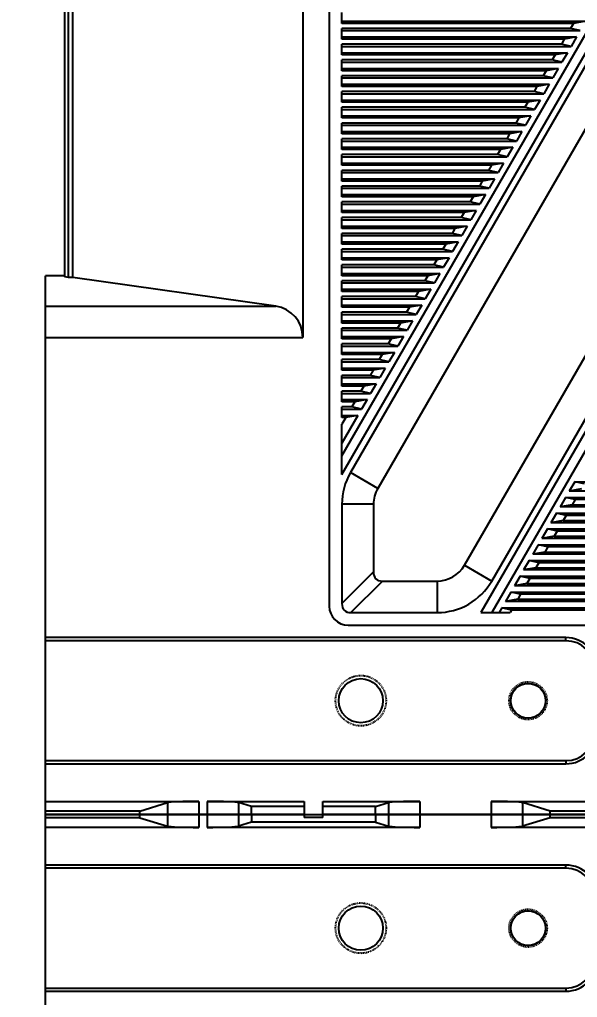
# Model space of a CAD drawing. Header units: millimetres. Extents: x 2185 to 26698, y 9658 to 17427.
# Drawn here: x 11242.6 to 11331, y 10532.6 to 10687.6 of the extents above; entities that cross this region are included whole.
import ezdxf

# ---------------------------------------------------------------- set-up
doc = ezdxf.new("R2010")
doc.units = ezdxf.units.MM
doc.linetypes.add('HIDDEN', pattern=[0.2, 0.1, -0.1])
doc.layers.add('DEFAULT_2', color=8, linetype='HIDDEN')
doc.styles.get("Standard").update_dxf_attribs({"font": 'arial.ttf'})
doc.dimstyles.new('我的A-GB-50', dxfattribs={"dimscale": 0.5, "dimtxt": 80, "dimasz": 50, "dimexe": 20, "dimexo": 10, "dimgap": 15, "dimtad": 1, "dimdec": 1, "dimzin": 9, "dimdsep": 46, "dimtxsty": 'Standard', "dimcen": 2.5, "dimadec": 0, "dimazin": 0, "dimtfac": 1, "dimtdec": 1, "dimtmove": 0, "dimatfit": 3, "dimfxl": 2, "dimarcsym": 0})

# ---------------------------------------------------------------- blocks, each defined once
blk = doc.blocks.new('*D104')
at = {"color": 0, "lineweight": -2, "transparency": 16777216}
for p, q in [((11291.68, 11353.61), (11193.39, 11353.61)), ((11203.39, 11328.61), (11203.39, 10334.66)), ((11291.68, 10309.66), (11193.39, 10309.66))]:
    blk.add_line(p, q, dxfattribs=at)
at = {"color": 0, "transparency": 16777216}
for points in [[(11199.23, 11328.61), (11207.56, 11328.61), (11203.39, 11353.61)], [(11199.23, 10334.66), (11207.56, 10334.66), (11203.39, 10309.66)]]:
    blk.add_solid(points, dxfattribs=at)
at = {"layer": 'Defpoints', "color": 0, "transparency": 16777216}
for p in [(11296.68, 11353.61), (11203.39, 10309.66), (11296.68, 10309.66)]:
    blk.add_point(p, dxfattribs=at)
at = {"color": 0, "lineweight": 5, "transparency": 16777216, "insert": (11170, 10831.63), "char_height": 40, "attachment_point": 5, "rotation": 90}
blk.add_mtext('1043.9 [3\'-5 1/8"]', dxfattribs=at)
blk = doc.blocks.new('543')
at = {"color": 7, "linetype": 'Continuous'}
for p, q in [((13760.14, 9868.64), (13760.14, 9953.98)), ((13760.14, 9953.98), (14000.09, 9953.98)), ((13775.12, 9953.48), (13760.14, 9953.48)), ((13775.12, 9953.48), (13775.12, 9953.98)), ((13775.12, 9953.48), (13779.51, 9952.14)), ((13779.51, 9953.98), (13779.51, 9952.14)), ((13784.46, 9953.98), (13784.46, 9951.95)), ((13785.78, 9953.98), (13785.78, 9951.95)), ((13790.73, 9953.98), (13790.73, 9952.14)), ((13792.8, 9953.98), (13792.8, 9952.77)), ((13812.44, 9953.98), (13812.44, 9952.77)), ((13814.51, 9953.98), (13814.51, 9952.14)), ((13819.46, 9953.98), (13819.46, 9951.95)), ((13830.78, 9953.98), (13830.78, 9951.95)), ((13835.73, 9953.98), (13835.73, 9952.14)), ((13840.12, 9953.48), (13835.73, 9952.14)), ((13840.12, 9953.48), (13840.12, 9953.98)), ((13920.12, 9953.48), (13840.12, 9953.48)), ((13784.46, 9951.95), (13760.14, 9951.95)), ((13819.46, 9951.95), (13785.78, 9951.95)), ((13792.8, 9952.77), (13790.73, 9952.14)), ((13812.44, 9952.77), (13792.8, 9952.77)), ((13812.44, 9952.77), (13814.51, 9952.14)), ((13929.46, 9951.95), (13830.78, 9951.95)), ((13842.62, 9945.98), (13760.14, 9945.98)), ((13842.62, 9945.48), (13842.62, 9945.98)), ((13842.62, 9945.48), (13760.14, 9945.48)), ((13760.14, 9926.48), (13842.62, 9926.48)), ((13760.14, 9925.98), (13842.62, 9925.98)), ((13842.62, 9926.48), (13842.62, 9925.98)), ((13805.12, 9921), (13805.12, 9717)), ((13763.22, 9769.22), (13763.22, 9868.78)), ((13763.81, 9769.14), (13763.81, 9868.87)), ((13764.51, 9769.14), (13764.51, 9815.5)), ((13800.93, 9815.5), (13800.93, 9759.6)), ((13807.12, 9740.86), (13847.76, 9811.25)), ((13807.12, 9809.4), (13807.12, 9811.1)), ((13807.12, 9737.86), (13849.06, 9810.5)), ((13807.12, 9809.75), (13845.74, 9809.75)), ((13843.8, 9809.4), (13807.12, 9809.4)), ((13849.92, 9810), (13808.46, 9738.18)), ((13843.8, 9809.4), (13843.34, 9808.6)), ((13845.74, 9809.75), (13843.8, 9809.4)), ((13807.12, 9806.9), (13807.12, 9808.6)), ((13843.34, 9808.6), (13807.12, 9808.6)), ((13807.12, 9808.25), (13844.87, 9808.25)), ((13844.87, 9808.25), (13843.34, 9808.6)), ((13807.12, 9807.25), (13844.29, 9807.25)), ((13842.36, 9806.9), (13807.12, 9806.9)), ((13807.12, 9804.4), (13807.12, 9806.1)), ((13841.9, 9806.1), (13807.12, 9806.1)), ((13854.25, 9807.5), (13812.79, 9735.68)), ((13842.36, 9806.9), (13841.9, 9806.1)), ((13843.43, 9805.75), (13841.9, 9806.1)), ((13844.29, 9807.25), (13842.36, 9806.9)), ((13844.29, 9807.25), (13843.43, 9805.75)), ((13807.12, 9805.75), (13843.43, 9805.75)), ((13807.12, 9804.75), (13842.85, 9804.75)), ((13842.85, 9804.75), (13840.92, 9804.4)), ((13842.85, 9804.75), (13841.99, 9803.25)), ((13840.92, 9804.4), (13807.12, 9804.4)), ((13807.12, 9801.9), (13807.12, 9803.6)), ((13840.46, 9803.6), (13807.12, 9803.6)), ((13807.12, 9803.25), (13841.99, 9803.25)), ((13840.92, 9804.4), (13840.46, 9803.6)), ((13841.99, 9803.25), (13840.46, 9803.6)), ((13807.12, 9802.25), (13841.41, 9802.25)), ((13839.47, 9801.9), (13807.12, 9801.9)), ((13839.47, 9801.9), (13839.01, 9801.1)), ((13841.41, 9802.25), (13839.47, 9801.9)), ((13841.41, 9802.25), (13840.54, 9800.75)), ((13807.12, 9799.4), (13807.12, 9801.1)), ((13839.01, 9801.1), (13807.12, 9801.1)), ((13807.12, 9800.75), (13840.54, 9800.75)), ((13840.54, 9800.75), (13839.01, 9801.1)), ((13807.12, 9799.75), (13839.96, 9799.75)), ((13838.03, 9799.4), (13807.12, 9799.4)), ((13807.12, 9796.9), (13807.12, 9798.6)), ((13837.57, 9798.6), (13807.12, 9798.6)), ((13838.03, 9799.4), (13837.57, 9798.6)), ((13839.1, 9798.25), (13837.57, 9798.6)), ((13839.96, 9799.75), (13838.03, 9799.4)), ((13839.96, 9799.75), (13839.1, 9798.25)), ((13807.12, 9798.25), (13839.1, 9798.25)), ((13807.12, 9797.25), (13838.52, 9797.25)), ((13836.59, 9796.9), (13807.12, 9796.9)), ((13836.59, 9796.9), (13836.13, 9796.1)), ((13838.52, 9797.25), (13836.59, 9796.9)), ((13838.52, 9797.25), (13837.66, 9795.75)), ((13807.12, 9794.4), (13807.12, 9796.1)), ((13836.13, 9796.1), (13807.12, 9796.1)), ((13807.12, 9795.75), (13837.66, 9795.75)), ((13837.66, 9795.75), (13836.13, 9796.1)), ((13807.12, 9794.75), (13837.08, 9794.75)), ((13835.14, 9794.4), (13807.12, 9794.4)), ((13835.14, 9794.4), (13834.68, 9793.6)), ((13837.08, 9794.75), (13835.14, 9794.4)), ((13837.08, 9794.75), (13836.21, 9793.25)), ((13807.12, 9791.9), (13807.12, 9793.6)), ((13834.68, 9793.6), (13807.12, 9793.6)), ((13807.12, 9793.25), (13836.21, 9793.25)), ((13807.12, 9792.25), (13835.63, 9792.25)), ((13835.63, 9792.25), (13833.7, 9791.9)), ((13836.21, 9793.25), (13834.68, 9793.6)), ((13835.63, 9792.25), (13834.77, 9790.75)), ((13833.7, 9791.9), (13807.12, 9791.9)), ((13807.12, 9789.4), (13807.12, 9791.1)), ((13833.24, 9791.1), (13807.12, 9791.1)), ((13807.12, 9790.75), (13834.77, 9790.75)), ((13833.7, 9791.9), (13833.24, 9791.1)), ((13834.77, 9790.75), (13833.24, 9791.1)), ((13807.12, 9789.75), (13834.19, 9789.75)), ((13832.26, 9789.4), (13807.12, 9789.4)), ((13832.26, 9789.4), (13831.8, 9788.6)), ((13834.19, 9789.75), (13832.26, 9789.4)), ((13834.19, 9789.75), (13833.32, 9788.25)), ((13807.12, 9786.9), (13807.12, 9788.6)), ((13831.8, 9788.6), (13807.12, 9788.6)), ((13807.12, 9788.25), (13833.32, 9788.25)), ((13833.32, 9788.25), (13831.8, 9788.6)), ((13807.12, 9787.25), (13832.75, 9787.25)), ((13830.81, 9786.9), (13807.12, 9786.9)), ((13807.12, 9784.4), (13807.12, 9786.1)), ((13830.35, 9786.1), (13807.12, 9786.1)), ((13830.81, 9786.9), (13830.35, 9786.1)), ((13831.88, 9785.75), (13830.35, 9786.1)), ((13832.75, 9787.25), (13830.81, 9786.9)), ((13832.75, 9787.25), (13831.88, 9785.75)), ((13807.12, 9785.75), (13831.88, 9785.75)), ((13807.12, 9784.75), (13831.3, 9784.75)), ((13829.37, 9784.4), (13807.12, 9784.4)), ((13829.37, 9784.4), (13828.91, 9783.6)), ((13831.3, 9784.75), (13829.37, 9784.4)), ((13831.3, 9784.75), (13830.44, 9783.25)), ((13807.12, 9781.9), (13807.12, 9783.6)), ((13828.91, 9783.6), (13807.12, 9783.6)), ((13807.12, 9783.25), (13830.44, 9783.25)), ((13826.54, 9723.5), (13861.18, 9783.5)), ((13830.44, 9783.25), (13828.91, 9783.6)), ((13807.12, 9782.25), (13829.86, 9782.25)), ((13827.93, 9781.9), (13807.12, 9781.9)), ((13827.93, 9781.9), (13827.46, 9781.1)), ((13829.86, 9782.25), (13827.93, 9781.9)), ((13829.86, 9782.25), (13828.99, 9780.75)), ((13807.12, 9779.4), (13807.12, 9781.1)), ((13827.46, 9781.1), (13807.12, 9781.1)), ((13807.12, 9780.75), (13828.99, 9780.75)), ((13807.12, 9779.75), (13828.42, 9779.75)), ((13828.42, 9779.75), (13826.48, 9779.4)), ((13828.99, 9780.75), (13827.46, 9781.1)), ((13828.42, 9779.75), (13827.55, 9778.25)), ((13866.38, 9780.5), (13829.14, 9716)), ((13830.87, 9721), (13865.51, 9781)), ((13867.68, 9779.75), (13830.87, 9716)), ((13826.48, 9779.4), (13807.12, 9779.4)), ((13807.12, 9776.9), (13807.12, 9778.6)), ((13826.02, 9778.6), (13807.12, 9778.6)), ((13807.12, 9778.25), (13827.55, 9778.25)), ((13826.48, 9779.4), (13826.02, 9778.6)), ((13827.55, 9778.25), (13826.02, 9778.6)), ((13807.12, 9777.25), (13826.97, 9777.25)), ((13825.04, 9776.9), (13807.12, 9776.9)), ((13825.04, 9776.9), (13824.58, 9776.1)), ((13826.97, 9777.25), (13825.04, 9776.9)), ((13826.97, 9777.25), (13826.11, 9775.75)), ((13807.12, 9774.4), (13807.12, 9776.1)), ((13824.58, 9776.1), (13807.12, 9776.1)), ((13807.12, 9775.75), (13826.11, 9775.75)), ((13826.11, 9775.75), (13824.58, 9776.1)), ((13807.12, 9774.75), (13825.53, 9774.75)), ((13823.6, 9774.4), (13807.12, 9774.4)), ((13807.12, 9771.9), (13807.12, 9773.6)), ((13823.13, 9773.6), (13807.12, 9773.6)), ((13823.6, 9774.4), (13823.13, 9773.6)), ((13824.66, 9773.25), (13823.13, 9773.6)), ((13825.53, 9774.75), (13823.6, 9774.4)), ((13825.53, 9774.75), (13824.66, 9773.25)), ((13807.12, 9773.25), (13824.66, 9773.25)), ((13807.12, 9772.25), (13824.09, 9772.25)), ((13824.09, 9772.25), (13822.15, 9771.9)), ((13824.09, 9772.25), (13823.22, 9770.75)), ((13822.15, 9771.9), (13807.12, 9771.9)), ((13807.12, 9769.4), (13807.12, 9771.1)), ((13821.69, 9771.1), (13807.12, 9771.1)), ((13807.12, 9770.75), (13823.22, 9770.75)), ((13822.15, 9771.9), (13821.69, 9771.1)), ((13823.22, 9770.75), (13821.69, 9771.1)), ((13760.14, 9684.03), (13760.14, 9769.37)), ((13763.22, 9769.37), (13760.14, 9769.37)), ((13763.81, 9769.14), (13763.22, 9769.22)), ((13764.51, 9769.14), (13763.81, 9769.14)), ((13796.63, 9764.55), (13764.51, 9769.14)), ((13807.12, 9769.75), (13822.64, 9769.75)), ((13820.71, 9769.4), (13807.12, 9769.4)), ((13820.71, 9769.4), (13820.25, 9768.6)), ((13822.64, 9769.75), (13820.71, 9769.4)), ((13822.64, 9769.75), (13821.78, 9768.25)), ((13807.12, 9766.9), (13807.12, 9768.6)), ((13820.25, 9768.6), (13807.12, 9768.6)), ((13807.12, 9768.25), (13821.78, 9768.25)), ((13821.78, 9768.25), (13820.25, 9768.6)), ((13807.12, 9767.25), (13821.2, 9767.25)), ((13819.27, 9766.9), (13807.12, 9766.9)), ((13807.12, 9764.4), (13807.12, 9766.1)), ((13818.8, 9766.1), (13807.12, 9766.1)), ((13819.27, 9766.9), (13818.8, 9766.1)), ((13820.33, 9765.75), (13818.8, 9766.1)), ((13821.2, 9767.25), (13819.27, 9766.9)), ((13821.2, 9767.25), (13820.33, 9765.75)), ((13760.14, 9764.55), (13796.63, 9764.55)), ((13807.12, 9765.75), (13820.33, 9765.75)), ((13807.12, 9764.75), (13819.76, 9764.75)), ((13817.82, 9764.4), (13807.12, 9764.4)), ((13817.82, 9764.4), (13817.36, 9763.6)), ((13819.76, 9764.75), (13817.82, 9764.4)), ((13819.76, 9764.75), (13818.89, 9763.25)), ((13807.12, 9761.9), (13807.12, 9763.6)), ((13817.36, 9763.6), (13807.12, 9763.6)), ((13807.12, 9763.25), (13818.89, 9763.25)), ((13818.89, 9763.25), (13817.36, 9763.6)), ((13807.12, 9762.25), (13818.31, 9762.25)), ((13816.38, 9761.9), (13807.12, 9761.9)), ((13816.38, 9761.9), (13815.92, 9761.1)), ((13818.31, 9762.25), (13816.38, 9761.9)), ((13818.31, 9762.25), (13817.45, 9760.75)), ((13760.14, 9759.6), (13800.93, 9759.6)), ((13807.12, 9759.4), (13807.12, 9761.1)), ((13815.92, 9761.1), (13807.12, 9761.1)), ((13807.12, 9760.75), (13817.45, 9760.75)), ((13807.12, 9759.75), (13816.87, 9759.75)), ((13816.87, 9759.75), (13814.94, 9759.4)), ((13817.45, 9760.75), (13815.92, 9761.1)), ((13816.87, 9759.75), (13816, 9758.25)), ((13814.94, 9759.4), (13807.12, 9759.4)), ((13807.12, 9756.9), (13807.12, 9758.6)), ((13814.47, 9758.6), (13807.12, 9758.6)), ((13807.12, 9758.25), (13816, 9758.25)), ((13814.94, 9759.4), (13814.47, 9758.6)), ((13816, 9758.25), (13814.47, 9758.6)), ((13807.12, 9757.25), (13815.43, 9757.25)), ((13813.49, 9756.9), (13807.12, 9756.9)), ((13813.49, 9756.9), (13813.03, 9756.1)), ((13815.43, 9757.25), (13813.49, 9756.9)), ((13815.43, 9757.25), (13814.56, 9755.75)), ((13807.12, 9754.4), (13807.12, 9756.1)), ((13813.03, 9756.1), (13807.12, 9756.1)), ((13807.12, 9755.75), (13814.56, 9755.75)), ((13814.56, 9755.75), (13813.03, 9756.1)), ((13807.12, 9754.75), (13813.98, 9754.75)), ((13812.05, 9754.4), (13807.12, 9754.4)), ((13807.12, 9751.9), (13807.12, 9753.6)), ((13811.59, 9753.6), (13807.12, 9753.6)), ((13812.05, 9754.4), (13811.59, 9753.6)), ((13813.12, 9753.25), (13811.59, 9753.6)), ((13813.98, 9754.75), (13812.05, 9754.4)), ((13813.98, 9754.75), (13813.12, 9753.25)), ((13807.12, 9753.25), (13813.12, 9753.25)), ((13807.12, 9752.25), (13812.54, 9752.25)), ((13810.61, 9751.9), (13807.12, 9751.9)), ((13810.61, 9751.9), (13810.14, 9751.1)), ((13812.54, 9752.25), (13810.61, 9751.9)), ((13812.54, 9752.25), (13811.67, 9750.75)), ((13807.12, 9749.4), (13807.12, 9751.1)), ((13810.14, 9751.1), (13807.12, 9751.1)), ((13807.12, 9750.75), (13811.67, 9750.75)), ((13811.67, 9750.75), (13810.14, 9751.1)), ((13807.12, 9749.75), (13811.1, 9749.75)), ((13809.16, 9749.4), (13807.12, 9749.4)), ((13809.16, 9749.4), (13808.7, 9748.6)), ((13811.1, 9749.75), (13809.16, 9749.4)), ((13811.1, 9749.75), (13810.23, 9748.25)), ((13807.12, 9746.9), (13807.12, 9748.6)), ((13808.7, 9748.6), (13807.12, 9748.6)), ((13807.12, 9748.25), (13810.23, 9748.25)), ((13807.12, 9747.25), (13809.65, 9747.25)), ((13809.65, 9747.25), (13807.12, 9742.86)), ((13809.65, 9747.25), (13807.72, 9746.9)), ((13810.23, 9748.25), (13808.7, 9748.6)), ((13807.72, 9746.9), (13807.12, 9746.9)), ((13807.72, 9746.9), (13807.12, 9745.86)), ((13807.12, 9737.86), (13807.12, 9745.86)), ((13812.79, 9735.68), (13808.46, 9738.18)), ((13844.01, 9736.75), (13843.14, 9735.25)), ((13845.54, 9736.4), (13844.01, 9736.75)), ((13844.01, 9736.75), (13916.23, 9736.75)), ((13845.07, 9735.6), (13843.14, 9735.25)), ((13917.1, 9735.25), (13843.14, 9735.25)), ((13842.56, 9734.25), (13841.7, 9732.75)), ((13844.09, 9733.9), (13842.56, 9734.25)), ((13842.56, 9734.25), (13917.68, 9734.25)), ((13844.09, 9733.9), (13843.63, 9733.1)), ((13916.15, 9733.9), (13844.09, 9733.9)), ((13812.12, 9733.18), (13807.12, 9733.18)), ((13807.12, 9733.18), (13807.12, 9717.44)), ((13812.12, 9733.18), (13812.12, 9722.44)), ((13841.12, 9731.75), (13840.25, 9730.25)), ((13841.12, 9731.75), (13919.12, 9731.75)), ((13842.65, 9731.4), (13841.12, 9731.75)), ((13843.63, 9733.1), (13841.7, 9732.75)), ((13918.54, 9732.75), (13841.7, 9732.75)), ((13843.63, 9733.1), (13916.61, 9733.1)), ((13842.19, 9730.6), (13840.25, 9730.25)), ((13919.99, 9730.25), (13840.25, 9730.25)), ((13842.65, 9731.4), (13842.19, 9730.6)), ((13842.19, 9730.6), (13918.05, 9730.6)), ((13917.59, 9731.4), (13842.65, 9731.4)), ((13839.68, 9729.25), (13838.81, 9727.75)), ((13839.68, 9729.25), (13920.56, 9729.25)), ((13841.21, 9728.9), (13839.68, 9729.25)), ((13841.21, 9728.9), (13840.74, 9728.1)), ((13919.03, 9728.9), (13841.21, 9728.9)), ((13840.74, 9728.1), (13838.81, 9727.75)), ((13921.43, 9727.75), (13838.81, 9727.75)), ((13840.74, 9728.1), (13919.5, 9728.1)), ((13838.23, 9726.75), (13837.37, 9725.25)), ((13839.3, 9725.6), (13837.37, 9725.25)), ((13838.23, 9726.75), (13922.01, 9726.75)), ((13839.76, 9726.4), (13838.23, 9726.75)), ((13839.76, 9726.4), (13839.3, 9725.6)), ((13839.3, 9725.6), (13920.94, 9725.6)), ((13920.48, 9726.4), (13839.76, 9726.4)), ((13836.79, 9724.25), (13835.92, 9722.75)), ((13838.32, 9723.9), (13836.79, 9724.25)), ((13836.79, 9724.25), (13923.45, 9724.25)), ((13922.87, 9725.25), (13837.37, 9725.25)), ((13807.12, 9717.44), (13812.12, 9722.44)), ((13826.54, 9723.5), (13830.87, 9721)), ((13837.86, 9723.1), (13835.92, 9722.75)), ((13924.32, 9722.75), (13835.92, 9722.75)), ((13838.32, 9723.9), (13837.86, 9723.1)), ((13837.86, 9723.1), (13922.38, 9723.1)), ((13921.92, 9723.9), (13838.32, 9723.9)), ((13808.56, 9716), (13813.56, 9721)), ((13813.56, 9721), (13822.21, 9721)), ((13822.21, 9721), (13822.21, 9716)), ((13835.35, 9721.75), (13834.48, 9720.25)), ((13836.88, 9721.4), (13835.35, 9721.75)), ((13835.35, 9721.75), (13924.89, 9721.75)), ((13836.88, 9721.4), (13836.41, 9720.6)), ((13923.36, 9721.4), (13836.88, 9721.4)), ((13836.41, 9720.6), (13834.48, 9720.25)), ((13925.76, 9720.25), (13834.48, 9720.25)), ((13836.41, 9720.6), (13923.83, 9720.6)), ((13833.9, 9719.25), (13833.04, 9717.75)), ((13834.97, 9718.1), (13833.04, 9717.75)), ((13927.2, 9717.75), (13833.04, 9717.75)), ((13835.43, 9718.9), (13833.9, 9719.25)), ((13833.9, 9719.25), (13926.34, 9719.25)), ((13835.43, 9718.9), (13834.97, 9718.1)), ((13834.97, 9718.1), (13925.27, 9718.1)), ((13924.81, 9718.9), (13835.43, 9718.9)), ((13832.46, 9716.75), (13832.03, 9716)), ((13832.46, 9716.75), (13927.78, 9716.75)), ((13833.99, 9716.4), (13832.46, 9716.75)), ((13833.99, 9716.4), (13833.76, 9716)), ((13926.25, 9716.4), (13833.99, 9716.4)), ((13808.56, 9716), (13822.21, 9716)), ((13829.14, 9716), (13833.76, 9716)), ((13808.12, 9714), (13952.12, 9714)), ((13842.62, 9712.03), (13760.14, 9712.03)), ((13842.62, 9711.53), (13842.62, 9712.03)), ((13842.62, 9711.53), (13760.14, 9711.53)), ((13760.14, 9692.53), (13842.62, 9692.53)), ((13760.14, 9692.03), (13842.62, 9692.03)), ((13842.62, 9692.53), (13842.62, 9692.03)), ((13760.14, 9686.06), (13784.46, 9686.06)), ((13775.12, 9684.53), (13779.51, 9685.87)), ((13779.51, 9685.87), (13779.51, 9684.03)), ((13784.46, 9686.06), (13784.46, 9684.03)), ((13785.78, 9686.06), (13801.12, 9686.06)), ((13785.78, 9686.06), (13785.78, 9684.03)), ((13792.8, 9685.24), (13790.73, 9685.87)), ((13790.73, 9685.87), (13790.73, 9684.03)), ((13801.12, 9685.24), (13792.8, 9685.24)), ((13792.8, 9684.03), (13792.8, 9685.24)), ((13801.12, 9686.06), (13801.12, 9683.53)), ((13804.12, 9686.06), (13819.46, 9686.06)), ((13804.12, 9683.53), (13804.12, 9686.06)), ((13812.44, 9685.24), (13804.12, 9685.24)), ((13812.44, 9685.24), (13814.51, 9685.87)), ((13812.44, 9684.03), (13812.44, 9685.24)), ((13814.51, 9685.87), (13814.51, 9684.03)), ((13819.46, 9686.06), (13819.46, 9684.03)), ((13830.78, 9686.06), (13929.46, 9686.06)), ((13830.78, 9686.06), (13830.78, 9684.03)), ((13840.12, 9684.53), (13835.73, 9685.87)), ((13835.73, 9685.87), (13835.73, 9684.03)), ((13775.12, 9684.53), (13760.14, 9684.53)), ((13760.14, 9684.03), (13801.12, 9684.03)), ((13775.12, 9684.03), (13775.12, 9684.53)), ((13804.12, 9684.03), (13956.12, 9684.03)), ((13920.12, 9684.53), (13840.12, 9684.53)), ((13840.12, 9684.03), (13840.12, 9684.53)), ((13804.12, 9683.53), (13801.12, 9683.53))]:
    blk.add_line(p, q, dxfattribs=at)
for centre, radius in [((13810.12, 9935.98), 3.5), ((13810.12, 9935.98), 3.5), ((13836.62, 9935.98), 2.75), ((13836.62, 9935.98), 2.75), ((13810.12, 9702.03), 3.5), ((13810.12, 9702.03), 3.5), ((13810.12, 9702.03), 3.5), ((13836.62, 9702.03), 2.75), ((13836.62, 9702.03), 2.75), ((13836.62, 9702.03), 2.75)]:
    blk.add_circle(centre, radius, dxfattribs=at)
at = {"color": 2, "linetype": 'Continuous'}
for centre in [(13810.12, 9935.98), (13810.12, 9702.03)]:
    blk.add_circle(centre, 3.5, dxfattribs=at)
at = {"color": 3, "linetype": 'Continuous'}
for centre in [(13836.62, 9935.98), (13836.62, 9702.03)]:
    blk.add_circle(centre, 2.75, dxfattribs=at)
at = {"color": 7, "linetype": 'Continuous'}
for centre, radius, start, end in [((13842.62, 9940.98), 5, 0, 90), ((13842.62, 9940.98), 4.5, 0, 90), ((13842.62, 9930.98), 5, 270, 0), ((13842.62, 9930.98), 4.5, 270, 0), ((13817.12, 9733.18), 10, 150, 180), ((13817.12, 9733.18), 5, 150, 180), ((13822.21, 9726), 5, 270, 330), ((13822.21, 9726), 10, 270, 330), ((13808.12, 9717), 3, 180, 270), ((13842.62, 9707.03), 5, 0, 90), ((13842.62, 9707.03), 4.5, 0, 90), ((13842.62, 9697.03), 5, 270, 0), ((13842.62, 9697.03), 4.5, 270, 0)]:
    blk.add_arc(centre, radius, start, end, dxfattribs=at)
for centre, major_axis, ratio, start_param, end_param in [((13784.46, 9952.17), (5, 0), 0.043661, -2.999697, -1.570796), ((13785.78, 9952.17), (5, 0), 0.043661, -1.570796, -0.141895), ((13819.46, 9952.17), (5, 0), 0.043661, -2.999697, -1.570796), ((13830.78, 9952.17), (5, 0), 0.043661, -1.570796, -0.141895), ((13795.93, 9759.6), (0, 5), 1, -1.570796, -0.141895), ((13829.52, 9738.4), (17.04, 17.04), 0.207514, 2.936982, 3.346203), ((13824.52, 9733.4), (17.04, 17.04), 0.207514, -3.346203, -2.936982), ((13784.46, 9685.84), (5, 0), 0.043661, 1.570796, 2.999697), ((13785.78, 9685.84), (5, 0), 0.043661, 0.141895, 1.570796), ((13819.46, 9685.84), (5, 0), 0.043661, 1.570796, 2.999697), ((13830.78, 9685.84), (5, 0), 0.043661, 0.141895, 1.570796)]:
    blk.add_ellipse(centre, major_axis=major_axis, ratio=ratio, start_param=start_param, end_param=end_param, dxfattribs=at)
at = {"layer": 'DEFAULT_2', "color": 8, "linetype": 'HIDDEN'}
for centre, radius in [((13810.12, 9935.98), 4), ((13836.62, 9935.98), 3), ((13810.12, 9702.03), 4), ((13836.62, 9702.03), 3)]:
    blk.add_circle(centre, radius, dxfattribs=at)

msp = doc.modelspace()

# ---------------------------------------------------------------- block references
at = {"color": 4, "lineweight": 5}
for p in [(-2513.436, 877.628), (-2513.436, 607.628)]:
    msp.add_blockref('543', p, dxfattribs=at)

# ---------------------------------------------------------------- dimensions: what is measured, and where the dimension line sits
at = {"lineweight": 5}
dim = msp.add_linear_dim(base=(11203.393457924, 10309.655941528), p1=(11296.684233235, 11353.605941526), p2=(11296.684233235, 10309.655941528), angle=90, dimstyle='我的A-GB-50', dxfattribs=at)
dim.commit()
dim.dimension.update_dxf_attribs({"geometry": '*D104', "text_midpoint": (11169.999869929, 10831.630941527)})

doc.saveas('drawing.dxf')
